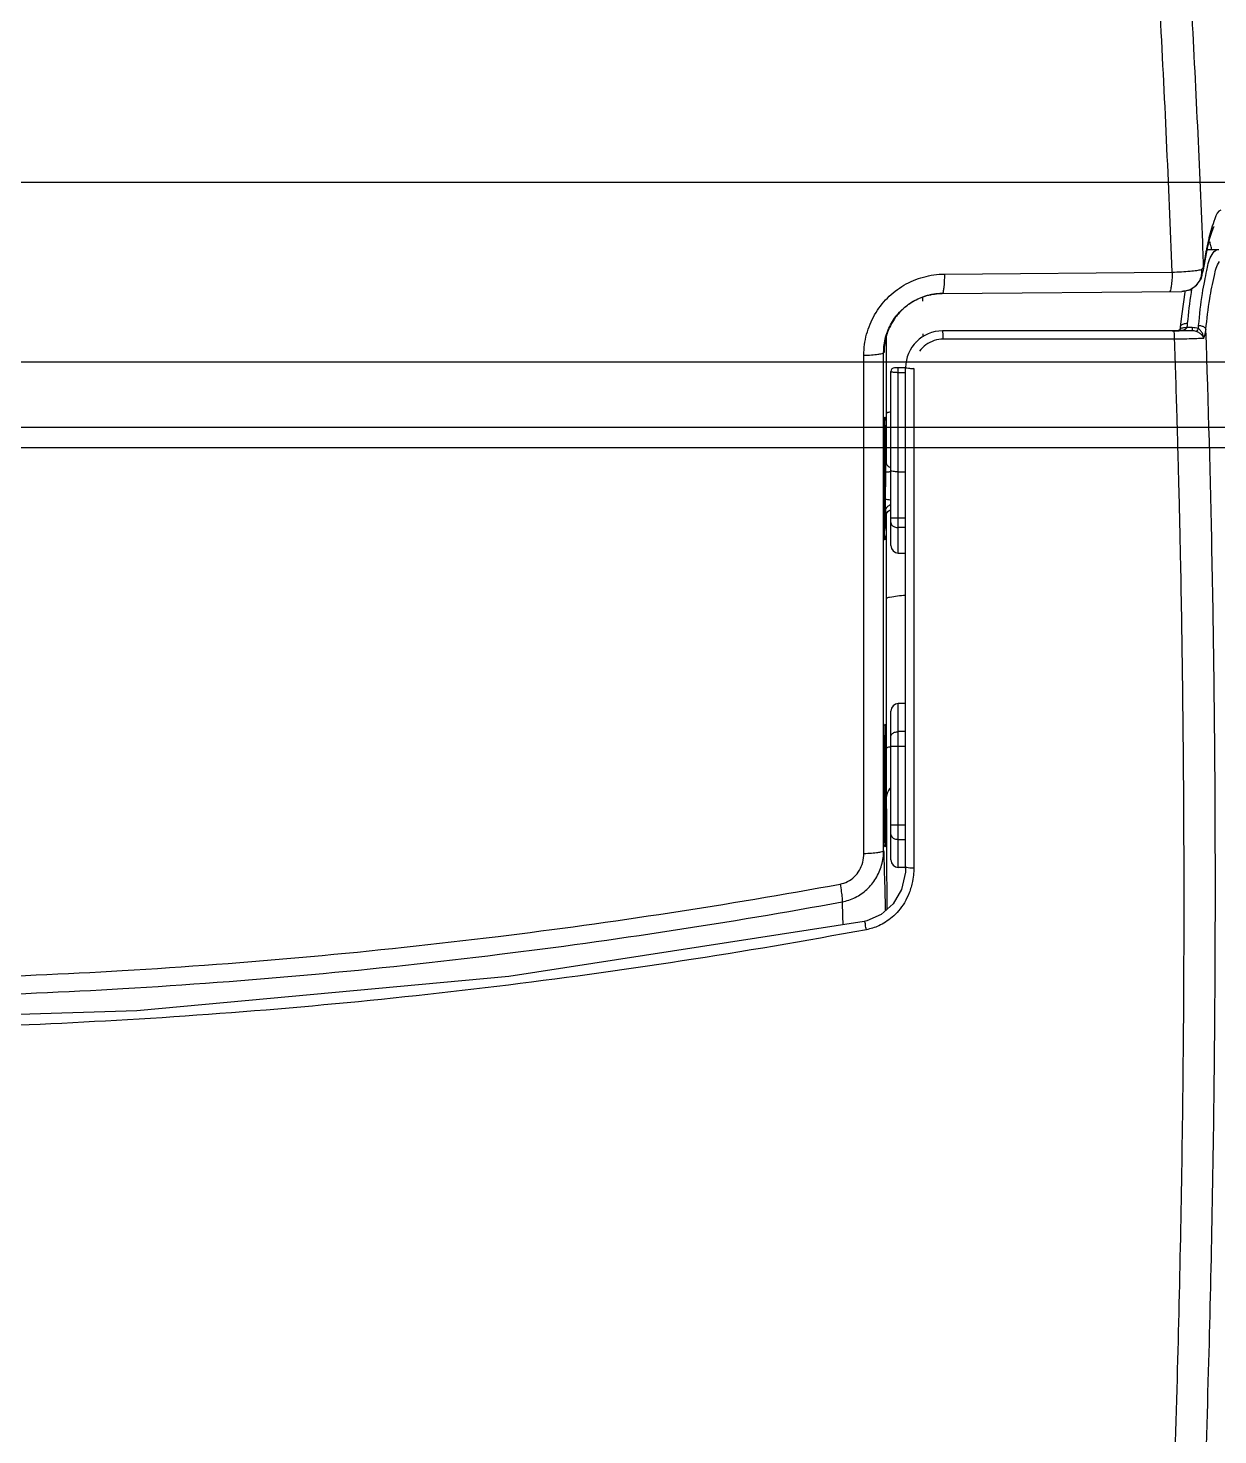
# Model space of a CAD drawing. Header units: millimetres. Extents: x 238075 to 303070, y -258150 to -205841.
# Drawn here: x 249796.6 to 249958, y -239091 to -238900.3 of the extents above; entities that cross this region are included whole.
import ezdxf

# ---------------------------------------------------------------- set-up
doc = ezdxf.new("R2010")
doc.units = ezdxf.units.MM
doc.header["$LTSCALE"] = 200
for name, color, linetype in [('L4', 4, 'Continuous'), ('아파트', 253, 'Continuous'), ('헤드반경1', 1, 'Continuous')]:
    doc.layers.add(name, color=color, linetype=linetype)

# ---------------------------------------------------------------- blocks, each defined once
blk = doc.blocks.new('A$C221D5E5E')
at = {"layer": '헤드반경1'}
blk.add_circle((0, 0), 2600, dxfattribs=at)

msp = doc.modelspace()

# ---------------------------------------------------------------- linework, layer by layer
at = {"layer": 'L4'}
for p, q in [((249981.14, -238921.22), (249567.64, -238921.22)), ((249957.2, -238927.78), (249957.43, -238927.23)), ((249957.43, -238927.23), (249957.47, -238927.15)), ((249956.59, -238930.11), (249956.91, -238928.75)), ((249956.91, -238928.75), (249957.2, -238927.78)), ((249956.26, -238931.81), (249956.59, -238930.11)), ((249957.87, -238930.33), (249956.54, -238930.33)), ((249958.11, -238930.35), (249957.84, -238930.33)), ((249957.85, -238930.33), (249957.87, -238930.33)), ((249920.9, -238933.62), (249951.79, -238933.35)), ((249955.61, -238934.44), (249956.06, -238933.06)), ((249956.06, -238933.06), (249956.26, -238931.81)), ((249956.06, -238933.06), (249956.06, -238932.56)), ((249954.22, -238935.73), (249955.1, -238935.14)), ((249955.1, -238935.14), (249955.61, -238934.44)), ((249920.59, -238936.25), (249953.12, -238935.96)), ((249953.51, -238936.09), (249953.09, -238939.01)), ((249953.12, -238935.96), (249954.22, -238935.73)), ((249953.56, -238935.87), (249953.51, -238936.09)), ((249953.09, -238939.01), (249952.89, -238940.78)), ((249952.88, -238940.86), (249952.82, -238941.19)), ((249952.89, -238940.78), (249952.88, -238940.86)), ((249954.5, -238940.88), (249953.78, -238940.88)), ((249954.5, -238940.88), (249954.5, -238941.32)), ((249917.03, -238942.85), (249917.06, -238942.83)), ((249917.06, -238942.83), (249917.08, -238942.8)), ((249954.5, -238941.32), (249920.64, -238941.32)), ((249952.12, -238942.44), (249920.75, -238942.44)), ((249951.89, -238941.31), (249951.78, -238941.31)), ((249951.78, -238941.31), (249951.79, -238941.31)), ((249952.29, -238941.3), (249951.89, -238941.31)), ((249952.61, -238941.27), (249952.29, -238941.3)), ((249952.81, -238941.23), (249952.61, -238941.27)), ((249952.82, -238941.23), (249952.81, -238941.23)), ((249952.82, -238941.22), (249952.82, -238941.23)), ((249952.83, -238941.22), (249952.82, -238941.22)), ((249952.82, -238941.22), (249953.2, -238941.23)), ((249912.72, -238944.24), (249912.66, -238944.24)), ((249912.72, -238944.16), (249912.72, -238944.24)), ((249916.37, -238943.71), (249916.37, -238943.72)), ((250126.17, -238945.57, 0), (249435.37, -238945.57, 0)), ((249915.64, -238946.32), (249914.14, -238946.32)), ((249914.64, -238971.44), (249914.64, -238946.32)), ((249915.64, -239014.16), (249915.64, -238946.32)), ((249913.64, -238970.44), (249913.64, -238946.82)), ((249915.64, -238946.99), (249914.64, -238946.99)), ((249912.75, -238954.88), (249912.76, -238954.08)), ((249912.76, -238954.08), (249912.77, -238953.72)), ((249912.77, -238953.52), (249912.78, -238953.37)), ((249912.77, -238953.72), (249912.77, -238953.52)), ((249912.78, -238953.2), (249912.79, -238953.16)), ((249912.78, -238953.25), (249912.78, -238953.2)), ((249912.78, -238953.3), (249912.78, -238953.25)), ((249912.78, -238953.37), (249912.78, -238953.3)), ((249912.79, -238953.13), (249912.79, -238953.11)), ((249912.79, -238953.16), (249912.79, -238953.13)), ((249435.37, -238954.37), (250126.17, -238954.37)), ((249912.74, -238956.38), (249912.75, -238954.88)), ((250126.17, -238957.17), (249435.37, -238957.17)), ((249912.72, -238959.56), (249912.74, -238956.38)), ((249912.72, -238963.79), (249912.72, -238959.56)), ((249912.91, -238958.87), (249912.91, -238958.97)), ((249914.64, -238960.43), (249915.64, -238960.43)), ((249912.73, -238966.7), (249912.72, -238963.79)), ((249913.24, -238965.83), (249913.43, -238965.67)), ((249913.43, -238965.67), (249913.66, -238965.57)), ((249912.74, -238968.08), (249912.73, -238966.7)), ((249912.97, -238966.37), (249913.01, -238966.21)), ((249912.97, -238966.43), (249912.97, -238966.37)), ((249912.97, -238966.43), (249912.97, -238966.43)), ((249913.01, -238966.21), (249913.1, -238966.01)), ((249913.1, -238966.01), (249913.24, -238965.83)), ((249913.64, -238966.67), (249915.64, -238966.67)), ((249912.75, -238968.71), (249912.74, -238968.08)), ((249912.75, -238969.06), (249912.75, -238968.71)), ((249912.76, -238969.24), (249912.75, -238969.06)), ((249912.76, -238969.37), (249912.76, -238969.24)), ((249912.76, -238969.43), (249912.76, -238969.37)), ((249912.76, -238969.48), (249912.76, -238969.43)), ((249912.77, -238969.52), (249912.76, -238969.48)), ((249912.77, -238969.55), (249912.77, -238969.52)), ((249912.77, -238969.57), (249912.77, -238969.55)), ((249912.77, -238969.58), (249912.77, -238969.57)), ((249915.64, -238967.98), (249914.64, -238967.98)), ((249914.64, -238971.44), (249915.64, -238971.44)), ((249915.64, -238991.86), (249914.64, -238991.86)), ((249914.64, -239014.06), (249914.64, -238991.86)), ((249913.64, -239013.06), (249913.64, -238992.86)), ((249912.84, -238996.51), (249912.85, -238995.71)), ((249912.85, -238995.71), (249912.86, -238995.34)), ((249912.86, -238995.34), (249912.87, -238995.15)), ((249912.87, -238994.87), (249912.88, -238994.82)), ((249912.87, -238994.93), (249912.87, -238994.87)), ((249912.87, -238994.99), (249912.87, -238994.93)), ((249912.87, -238995.15), (249912.87, -238994.99)), ((249912.88, -238994.75), (249912.88, -238994.73)), ((249912.88, -238994.78), (249912.88, -238994.75)), ((249912.88, -238994.82), (249912.88, -238994.78)), ((249915.64, -238995.66), (249914.64, -238995.66)), ((249912.81, -239001.18), (249912.83, -238998.01)), ((249912.83, -238998.01), (249912.84, -238996.51)), ((249913.64, -238997.63), (249915.64, -238997.63)), ((249912.81, -239005.42), (249912.81, -239001.18)), ((249912.82, -239008.33), (249912.81, -239005.42)), ((249912.83, -239009.71), (249912.82, -239008.33)), ((249913.64, -239008.29), (249915.64, -239008.29)), ((249912.84, -239010.34), (249912.83, -239009.71)), ((249912.84, -239010.68), (249912.84, -239010.34)), ((249912.85, -239010.86), (249912.84, -239010.68)), ((249912.85, -239011), (249912.85, -239010.86)), ((249912.86, -239011.05), (249912.85, -239011)), ((249912.86, -239011.1), (249912.86, -239011.05)), ((249912.86, -239011.14), (249912.86, -239011.1)), ((249912.86, -239011.17), (249912.86, -239011.14)), ((249912.86, -239011.19), (249912.86, -239011.17)), ((249912.86, -239011.2), (249912.86, -239011.19)), ((249914.64, -239010.26), (249915.64, -239010.26)), ((249915.64, -239014.06), (249914.64, -239014.06)), ((249915.61, -239014.71), (249915.07, -239017.06)), ((249915.64, -239014.03), (249915.61, -239014.71)), ((249915.07, -239017.06), (249913.93, -239019.02)), ((249913.93, -239019.02), (249912.32, -239020.47)), ((249912.32, -239020.47), (249910.39, -239021.31)), ((249910.04, -239021.38), (249861.83, -239028.86)), ((249910.39, -239021.31), (249910.04, -239021.38)), ((249861.83, -239028.86), (249811.39, -239033.51)), ((249811.39, -239033.51), (249762.64, -239034.99))]:
    msp.add_line(p, q, dxfattribs=at)
for points in [[(249955.97, -238930.34), (249955.53, -238919.12), (249955.01, -238907.9), (249954.4, -238896.68)], [(249951.79, -238933.35), (249951.33, -238921.39), (249950.78, -238909.43), (249950.13, -238897.47)], [(249958.39, -238924.94), (249957.96, -238925.01), (249957.75, -238925.6), (249957.57, -238926.12)], [(249957.57, -238926.12), (249957.23, -238927.1), (249956.99, -238927.83), (249956.78, -238928.71)], [(249956.78, -238928.71), (249956.67, -238929.16), (249956.57, -238929.61), (249956.48, -238930.07)], [(249957.03, -238929.76), (249956.98, -238929.59), (249956.94, -238929.42), (249956.88, -238929.26)], [(249956.06, -238932.56), (249956.03, -238931.82), (249956, -238931.08), (249955.97, -238930.34)], [(249956.43, -238930.34), (249956.29, -238931.07), (249956.17, -238931.81), (249956.06, -238932.56)], [(249956.48, -238930.07), (249956.46, -238930.16), (249956.45, -238930.25), (249956.43, -238930.34)], [(249956.52, -238932.96), (249956.65, -238932.26), (249956.81, -238931.54), (249957.2, -238930.95)], [(249957.18, -238930.33), (249957.13, -238930.14), (249957.08, -238929.95), (249957.03, -238929.76)], [(249957.2, -238930.95), (249957.36, -238930.7), (249957.56, -238930.4), (249957.85, -238930.34)], [(249951.79, -238933.35), (249951.79, -238933.69), (249951.78, -238934.03), (249951.75, -238934.38)], [(249951.79, -238933.35), (249952.22, -238933.33), (249952.64, -238933.31), (249953.07, -238933.29)], [(249953.07, -238933.29), (249953.45, -238933.27), (249953.83, -238933.24), (249954.21, -238933.21)], [(249954.21, -238933.21), (249954.52, -238933.18), (249954.83, -238933.15), (249955.14, -238933.11)], [(249955.14, -238933.11), (249955.36, -238933.08), (249955.57, -238933.05), (249955.78, -238933)], [(249955.86, -238932.91), (249955.83, -238932.94), (249955.81, -238932.97), (249955.78, -238933)], [(249955.78, -238933), (249955.8, -238933.1), (249955.82, -238933.21), (249955.83, -238933.31)], [(249955.78, -238933), (249955.79, -238933.12), (249955.79, -238933.24), (249955.79, -238933.35)], [(249955.83, -238933.31), (249955.83, -238933.42), (249955.83, -238933.54), (249955.83, -238933.65)], [(249955.95, -238932.78), (249955.92, -238932.83), (249955.89, -238932.87), (249955.86, -238932.91)], [(249956.06, -238932.56), (249956.03, -238932.64), (249955.99, -238932.71), (249955.95, -238932.78)], [(249956.2, -238934.55), (249956.3, -238934.08), (249956.39, -238933.61), (249956.48, -238933.14)], [(249956.48, -238933.14), (249956.49, -238933.08), (249956.5, -238933.02), (249956.52, -238932.96)], [(249957.51, -238933.83), (249957.65, -238933.15), (249957.81, -238932.46), (249958.19, -238931.9)], [(249913.17, -238936.87), (249913.84, -238936.2), (249914.6, -238935.61), (249915.42, -238935.13)], [(249915.42, -238935.13), (249916.25, -238934.65), (249917.14, -238934.27), (249918.06, -238934.02)], [(249918.06, -238934.02), (249918.99, -238933.76), (249919.95, -238933.63), (249920.9, -238933.62)], [(249920.87, -238934.65), (249920.86, -238934.94), (249920.84, -238935.23), (249920.81, -238935.49)], [(249920.9, -238933.62), (249920.9, -238933.96), (249920.89, -238934.3), (249920.87, -238934.65)], [(249951.67, -238935.23), (249951.65, -238935.4), (249951.62, -238935.56), (249951.55, -238935.78)], [(249951.75, -238934.38), (249951.74, -238934.67), (249951.71, -238934.96), (249951.67, -238935.23)], [(249955.03, -238935.15), (249954.95, -238935.23), (249954.86, -238935.32), (249954.77, -238935.39)], [(249955.28, -238934.85), (249955.21, -238934.96), (249955.12, -238935.06), (249955.03, -238935.15)], [(249955.49, -238934.5), (249955.43, -238934.62), (249955.36, -238934.74), (249955.28, -238934.85)], [(249955.64, -238934.13), (249955.6, -238934.26), (249955.55, -238934.38), (249955.49, -238934.5)], [(249955.66, -238934.32), (249955.65, -238934.36), (249955.63, -238934.4), (249955.61, -238934.44)], [(249955.74, -238933.73), (249955.72, -238933.87), (249955.69, -238934), (249955.64, -238934.13)], [(249955.77, -238933.99), (249955.75, -238934.1), (249955.71, -238934.22), (249955.66, -238934.32)], [(249955.79, -238933.35), (249955.78, -238933.48), (249955.77, -238933.61), (249955.74, -238933.73)], [(249955.83, -238933.65), (249955.82, -238933.76), (249955.8, -238933.88), (249955.77, -238933.99)], [(249955.89, -238936.23), (249955.99, -238935.67), (249956.09, -238935.11), (249956.2, -238934.55)], [(249956.88, -238936.97), (249957.06, -238935.92), (249957.27, -238934.89), (249957.51, -238933.83)], [(249911.44, -238939.13), (249911.92, -238938.31), (249912.5, -238937.55), (249913.17, -238936.87)], [(249916.62, -238937.34), (249917.21, -238936.99), (249917.86, -238936.72), (249918.53, -238936.53)], [(249918.29, -238936.62), (249917.82, -238936.77), (249917.36, -238936.96), (249916.93, -238937.19)], [(249917.98, -238937.31), (249917.98, -238937.12), (249917.98, -238936.94), (249917.98, -238936.75)], [(249918.83, -238936.47), (249918.65, -238936.51), (249918.47, -238936.56), (249918.29, -238936.62)], [(249918.53, -238936.53), (249919.2, -238936.35), (249919.9, -238936.25), (249920.59, -238936.25)], [(249919.48, -238936.34), (249919.26, -238936.37), (249919.04, -238936.42), (249918.83, -238936.47)], [(249920.53, -238936.25), (249920.18, -238936.26), (249919.83, -238936.29), (249919.48, -238936.34)], [(249920.64, -238936.25), (249920.6, -238936.25), (249920.57, -238936.25), (249920.53, -238936.25)], [(249920.71, -238936.05), (249920.69, -238936.14), (249920.67, -238936.25), (249920.59, -238936.25)], [(249920.81, -238935.49), (249920.78, -238935.67), (249920.76, -238935.82), (249920.71, -238936.05)], [(249951.55, -238935.78), (249951.53, -238935.88), (249951.49, -238935.98), (249951.41, -238935.98)], [(249953.52, -238935.93), (249953.39, -238935.95), (249953.25, -238935.96), (249953.12, -238935.96)], [(249953.88, -238935.85), (249953.76, -238935.88), (249953.64, -238935.91), (249953.52, -238935.93)], [(249954.2, -238935.73), (249954.1, -238935.78), (249953.99, -238935.82), (249953.88, -238935.85)], [(249953.89, -238940.29), (249954.02, -238938.9), (249954.16, -238937.5), (249954.39, -238936.12)], [(249954.49, -238935.58), (249954.4, -238935.64), (249954.3, -238935.69), (249954.2, -238935.73)], [(249954.39, -238936.12), (249954.4, -238936.09), (249954.4, -238936.06), (249954.41, -238936.03)], [(249954.41, -238936.03), (249954.44, -238935.86), (249954.47, -238935.7), (249954.5, -238935.54)], [(249954.77, -238935.39), (249954.68, -238935.46), (249954.59, -238935.52), (249954.49, -238935.58)], [(249955.38, -238940.57), (249955.52, -238939.12), (249955.66, -238937.67), (249955.89, -238936.23)], [(249956.37, -238941.13), (249956.51, -238939.74), (249956.66, -238938.35), (249956.88, -238936.97)], [(249913.73, -238940.25), (249914.07, -238939.65), (249914.49, -238939.1), (249914.98, -238938.61)], [(249914.63, -238939.04), (249914.58, -238939.09), (249914.54, -238939.15), (249914.49, -238939.2)], [(249915.42, -238938.24), (249915.13, -238938.49), (249914.87, -238938.76), (249914.63, -238939.04)], [(249914.98, -238938.61), (249915.11, -238938.47), (249915.25, -238938.34), (249915.4, -238938.22)], [(249915.4, -238938.22), (249915.6, -238938.04), (249915.82, -238937.87), (249916.04, -238937.71)], [(249915.64, -238938.05), (249915.56, -238938.11), (249915.49, -238938.18), (249915.42, -238938.24)], [(249916.06, -238937.73), (249915.91, -238937.83), (249915.77, -238937.94), (249915.64, -238938.05)], [(249916.04, -238937.71), (249916.23, -238937.58), (249916.42, -238937.46), (249916.62, -238937.34)], [(249916.85, -238937.23), (249916.58, -238937.38), (249916.31, -238937.55), (249916.06, -238937.73)], [(249916.93, -238937.19), (249916.9, -238937.21), (249916.88, -238937.22), (249916.85, -238937.23)], [(249910.35, -238941.77), (249910.6, -238940.85), (249910.97, -238939.96), (249911.44, -238939.13)], [(249912.93, -238942.17), (249913.11, -238941.5), (249913.38, -238940.85), (249913.73, -238940.25)], [(249913.57, -238940.64), (249913.29, -238941.18), (249913.08, -238941.75), (249912.94, -238942.34)], [(249914.28, -238939.48), (249914.01, -238939.84), (249913.77, -238940.23), (249913.57, -238940.64)], [(249914.49, -238939.2), (249914.42, -238939.29), (249914.35, -238939.39), (249914.28, -238939.48)], [(249952.86, -238941.1), (249952.93, -238940.98), (249953.08, -238940.92), (249953.22, -238940.89)], [(249952.9, -238940.78), (249952.91, -238940.71), (249952.94, -238940.63), (249952.99, -238940.57)], [(249952.99, -238940.57), (249953.07, -238940.46), (249953.22, -238940.39), (249953.35, -238940.35)], [(249953.22, -238940.89), (249953.4, -238940.85), (249953.6, -238940.85), (249953.78, -238940.88)], [(249953.35, -238940.35), (249953.53, -238940.3), (249953.71, -238940.28), (249953.89, -238940.29)], [(249953.54, -238941.12), (249953.61, -238941.08), (249953.68, -238941.03), (249953.73, -238940.97)], [(249953.73, -238940.97), (249953.75, -238940.94), (249953.77, -238940.91), (249953.78, -238940.88)], [(249953.78, -238940.88), (249953.81, -238940.79), (249953.83, -238940.69), (249953.85, -238940.59)], [(249953.85, -238940.59), (249953.87, -238940.49), (249953.88, -238940.39), (249953.89, -238940.29)], [(249954.93, -238940.91), (249954.78, -238940.89), (249954.64, -238940.88), (249954.5, -238940.88)], [(249955.32, -238941.01), (249955.2, -238940.96), (249955.06, -238940.93), (249954.93, -238940.91)], [(249955.32, -238941.01), (249955.34, -238940.94), (249955.35, -238940.86), (249955.36, -238940.79)], [(249955.36, -238940.79), (249955.37, -238940.71), (249955.37, -238940.64), (249955.38, -238940.57)], [(249955.38, -238940.57), (249955.54, -238940.58), (249955.69, -238940.61), (249955.84, -238940.66)], [(249955.84, -238940.66), (249955.97, -238940.71), (249956.09, -238940.77), (249956.2, -238940.87)], [(249956.2, -238940.87), (249956.28, -238940.94), (249956.35, -238941.03), (249956.37, -238941.13)], [(249909.98, -238944.62), (249909.97, -238943.66), (249910.1, -238942.7), (249910.35, -238941.77)], [(249912.66, -238944.24), (249912.66, -238943.54), (249912.75, -238942.84), (249912.93, -238942.17)], [(249912.94, -238942.34), (249912.79, -238942.96), (249912.72, -238943.6), (249912.72, -238944.24)], [(249913.05, -238944), (249913.04, -238943.36), (249913.04, -238942.72), (249913.04, -238942.08)], [(249920.64, -238941.32), (249917.88, -238941.32), (249915.64, -238943.55), (249915.64, -238946.32)], [(249918, -238942.12), (249918, -238941.99), (249918, -238941.86), (249918, -238941.74)], [(249919.51, -238942.64), (249919.12, -238942.77), (249918.73, -238942.96), (249918.4, -238943.21)], [(249920.75, -238942.44), (249920.33, -238942.44), (249919.91, -238942.51), (249919.51, -238942.64)], [(249920.7, -238941.47), (249920.7, -238941.4), (249920.69, -238941.32), (249920.64, -238941.32)], [(249920.74, -238941.89), (249920.73, -238941.76), (249920.71, -238941.65), (249920.7, -238941.47)], [(249920.75, -238942.44), (249920.75, -238942.26), (249920.76, -238942.06), (249920.74, -238941.89)], [(249951.79, -238941.32), (249951.88, -238941.31), (249951.96, -238941.31), (249952.05, -238941.31)], [(249952.06, -238941.47), (249952.05, -238941.41), (249952.04, -238941.32), (249951.99, -238941.32)], [(249952.05, -238941.31), (249952.13, -238941.31), (249952.22, -238941.31), (249952.3, -238941.31)], [(249952.11, -238941.89), (249952.1, -238941.75), (249952.07, -238941.61), (249952.06, -238941.47)], [(249952.12, -238942.44), (249952.12, -238942.26), (249952.13, -238942.07), (249952.11, -238941.89)], [(249952.84, -238942.43), (249952.6, -238942.44), (249952.36, -238942.44), (249952.12, -238942.44)], [(249952.45, -238952.8), (249952.35, -238949.35), (249952.24, -238945.89), (249952.12, -238942.44)], [(249952.3, -238941.31), (249952.37, -238941.31), (249952.45, -238941.3), (249952.53, -238941.3)], [(249952.53, -238941.3), (249952.6, -238941.3), (249952.68, -238941.29), (249952.75, -238941.29)], [(249952.75, -238941.29), (249952.82, -238941.28), (249952.9, -238941.28), (249952.97, -238941.27)], [(249952.82, -238941.2), (249952.83, -238941.16), (249952.84, -238941.13), (249952.86, -238941.1)], [(249953.77, -238942.42), (249953.46, -238942.42), (249953.15, -238942.43), (249952.84, -238942.43)], [(249952.97, -238941.27), (249953.05, -238941.26), (249953.12, -238941.25), (249953.2, -238941.23)], [(249953.2, -238941.23), (249953.26, -238941.22), (249953.33, -238941.2), (249953.39, -238941.18)], [(249953.39, -238941.18), (249953.44, -238941.16), (249953.49, -238941.14), (249953.54, -238941.12)], [(249955.14, -238942.38), (249954.68, -238942.4), (249954.23, -238942.41), (249953.77, -238942.42)], [(249954.79, -238941.33), (249954.69, -238941.32), (249954.59, -238941.32), (249954.5, -238941.32)], [(249955.03, -238941.38), (249954.95, -238941.36), (249954.87, -238941.34), (249954.79, -238941.33)], [(249955.22, -238941.19), (249955.17, -238941.27), (249955.11, -238941.35), (249955.03, -238941.38)], [(249955.29, -238941.49), (249955.21, -238941.44), (249955.12, -238941.41), (249955.03, -238941.38)], [(249956.08, -238942.34), (249955.77, -238942.36), (249955.45, -238942.37), (249955.14, -238942.38)], [(249955.32, -238941.01), (249955.29, -238941.07), (249955.26, -238941.13), (249955.22, -238941.19)], [(249955.5, -238941.61), (249955.44, -238941.57), (249955.36, -238941.52), (249955.29, -238941.49)], [(249955.53, -238941.17), (249955.47, -238941.11), (249955.4, -238941.06), (249955.32, -238941.01)], [(249955.68, -238941.75), (249955.62, -238941.7), (249955.57, -238941.66), (249955.5, -238941.61)], [(249955.7, -238941.35), (249955.65, -238941.29), (249955.59, -238941.23), (249955.53, -238941.17)], [(249955.82, -238941.89), (249955.77, -238941.84), (249955.73, -238941.8), (249955.68, -238941.75)], [(249955.83, -238941.55), (249955.79, -238941.48), (249955.75, -238941.42), (249955.7, -238941.35)], [(249955.93, -238942.04), (249955.89, -238941.99), (249955.86, -238941.94), (249955.82, -238941.89)], [(249955.93, -238941.74), (249955.9, -238941.67), (249955.87, -238941.61), (249955.83, -238941.55)], [(249956, -238941.94), (249955.98, -238941.87), (249955.96, -238941.8), (249955.93, -238941.74)], [(249956.02, -238942.18), (249955.99, -238942.13), (249955.96, -238942.08), (249955.93, -238942.04)], [(249956.05, -238942.13), (249956.04, -238942.07), (249956.02, -238942), (249956, -238941.94)], [(249956.08, -238942.34), (249956.06, -238942.28), (249956.04, -238942.23), (249956.02, -238942.18)], [(249956.08, -238942.33), (249956.07, -238942.27), (249956.06, -238942.2), (249956.05, -238942.13)], [(249956.08, -238942.34), (249956.15, -238942.14), (249956.21, -238941.94), (249956.26, -238941.73)], [(249956.26, -238941.73), (249956.31, -238941.53), (249956.34, -238941.33), (249956.37, -238941.13)], [(249957.19, -238971.38), (249956.99, -238961.3), (249956.71, -238951.21), (249956.37, -238941.13)], [(249909.97, -238944.62), (249910.32, -238944.61), (249910.66, -238944.6), (249911.02, -238944.58)], [(249909.98, -238977.6), (249909.98, -238966.61), (249909.97, -238955.61), (249909.98, -238944.62)], [(249911.02, -238944.58), (249911.31, -238944.56), (249911.61, -238944.53), (249911.88, -238944.49)], [(249911.88, -238944.49), (249912.06, -238944.47), (249912.23, -238944.43), (249912.46, -238944.37)], [(249912.46, -238944.37), (249912.55, -238944.35), (249912.66, -238944.32), (249912.66, -238944.24)], [(249912.66, -238953.11), (249912.66, -238950.15), (249912.66, -238947.19), (249912.66, -238944.24)], [(249913.05, -238946.82), (249913.05, -238945.88), (249913.05, -238944.94), (249913.05, -238944)], [(249918.4, -238943.21), (249918.06, -238943.45), (249917.76, -238943.75), (249917.51, -238944.09)], [(249914.14, -238946.32), (249913.86, -238946.32), (249913.64, -238946.54), (249913.64, -238946.82)], [(249915.79, -238946.38), (249915.72, -238946.38), (249915.64, -238946.37), (249915.64, -238946.32)], [(249916.2, -238946.43), (249916.08, -238946.42), (249915.97, -238946.4), (249915.79, -238946.38)], [(249916.75, -238946.44), (249916.57, -238946.45), (249916.37, -238946.45), (249916.2, -238946.43)], [(249916.75, -238946.44), (249916.75, -238953.84), (249916.75, -238961.24), (249916.75, -238968.64)], [(249913.06, -238948.12), (249913.06, -238947.69), (249913.05, -238947.25), (249913.05, -238946.82)], [(249913.06, -238952.24), (249913.06, -238950.87), (249913.06, -238949.5), (249913.06, -238948.12)], [(249913.69, -238946.88), (249913.66, -238946.87), (249913.64, -238946.84), (249913.64, -238946.82)], [(249913.82, -238946.92), (249913.78, -238946.91), (249913.73, -238946.9), (249913.69, -238946.88)], [(249914.01, -238946.95), (249913.95, -238946.94), (249913.89, -238946.93), (249913.82, -238946.92)], [(249914.22, -238946.97), (249914.15, -238946.97), (249914.08, -238946.96), (249914.01, -238946.95)], [(249914.43, -238946.98), (249914.36, -238946.98), (249914.29, -238946.98), (249914.22, -238946.97)], [(249914.64, -238946.99), (249914.57, -238946.99), (249914.5, -238946.99), (249914.43, -238946.98)], [(249913.06, -238952.36), (249913.06, -238952.32), (249913.06, -238952.28), (249913.06, -238952.24)], [(249913.45, -238952.34), (249913.3, -238952.37), (249913.07, -238952.4), (249913.06, -238952.54)], [(249913.06, -238952.54), (249913.06, -238952.48), (249913.06, -238952.42), (249913.06, -238952.36)], [(249913.64, -238952.31), (249913.57, -238952.32), (249913.51, -238952.33), (249913.45, -238952.34)], [(249912.66, -238969.58), (249912.66, -238964.09), (249912.66, -238958.6), (249912.66, -238953.11)], [(249912.75, -238953.36), (249912.73, -238953.25), (249912.69, -238953.04), (249912.8, -238953.04)], [(249912.82, -238953.37), (249912.74, -238953.73), (249912.8, -238954.1), (249912.84, -238954.47)], [(249912.77, -238953.45), (249912.77, -238953.42), (249912.76, -238953.39), (249912.75, -238953.36)], [(249912.75, -238954.66), (249912.79, -238954.25), (249912.87, -238953.84), (249912.77, -238953.45)], [(249912.8, -238953.04), (249912.91, -238953.03), (249912.84, -238953.26), (249912.82, -238953.37)], [(249913.06, -238953.11), (249913.06, -238952.92), (249913.06, -238952.73), (249913.06, -238952.54)], [(249913.06, -238953.34), (249913.06, -238953.26), (249913.06, -238953.18), (249913.06, -238953.11)], [(249913.06, -238953.82), (249913.06, -238953.66), (249913.06, -238953.5), (249913.06, -238953.34)], [(249913.06, -238954.71), (249913.06, -238954.42), (249913.06, -238954.12), (249913.06, -238953.82)], [(249952.45, -238952.89), (249952.45, -238952.86), (249952.45, -238952.83), (249952.45, -238952.8)], [(249952.67, -238960.75), (249952.6, -238958.13), (249952.53, -238955.51), (249952.45, -238952.89)], [(249912.73, -238956.54), (249912.72, -238955.91), (249912.69, -238955.29), (249912.75, -238954.66)], [(249912.84, -238954.47), (249912.89, -238955.08), (249912.86, -238955.68), (249912.85, -238956.28)], [(249913.06, -238955.35), (249913.06, -238955.14), (249913.06, -238954.93), (249913.06, -238954.71)], [(249913.06, -238955.77), (249913.06, -238955.63), (249913.06, -238955.49), (249913.06, -238955.35)], [(249913.06, -238956.01), (249913.06, -238955.93), (249913.06, -238955.85), (249913.06, -238955.77)], [(249913.06, -238956.82), (249913.06, -238956.55), (249913.06, -238956.28), (249913.06, -238956.01)], [(249912.72, -238958.89), (249912.73, -238958.11), (249912.75, -238957.32), (249912.73, -238956.54)], [(249912.85, -238956.28), (249912.84, -238957.05), (249912.85, -238957.82), (249912.86, -238958.59)], [(249913.06, -238958.87), (249913.06, -238958.19), (249913.06, -238957.5), (249913.06, -238956.82)], [(249912.72, -238961.5), (249912.72, -238960.63), (249912.71, -238959.76), (249912.72, -238958.89)], [(249912.86, -238958.59), (249912.87, -238959.45), (249912.86, -238960.31), (249912.86, -238961.18)], [(249912.9, -238959.12), (249912.9, -238959.18), (249912.89, -238959.26), (249912.89, -238959.34)], [(249912.89, -238959.34), (249912.89, -238959.45), (249912.89, -238959.54), (249912.89, -238959.64)], [(249912.89, -238959.64), (249912.89, -238959.77), (249912.89, -238959.9), (249912.89, -238960.03)], [(249912.89, -238960.03), (249912.89, -238960.18), (249912.89, -238960.33), (249912.89, -238960.47)], [(249912.91, -238958.87), (249912.9, -238958.83), (249912.9, -238958.92), (249912.9, -238958.98)], [(249912.9, -238958.98), (249912.9, -238959.06), (249912.9, -238959.08), (249912.9, -238959.12)], [(249912.91, -238958.97), (249912.91, -238958.93), (249912.91, -238958.9), (249912.91, -238958.87)], [(249912.92, -238958.99), (249912.92, -238958.98), (249912.92, -238958.97), (249912.91, -238958.97)], [(249912.91, -238958.97), (249912.92, -238959.11), (249912.97, -238959.24), (249913.04, -238959.37)], [(249913.04, -238959.37), (249913.13, -238959.52), (249913.25, -238959.65), (249913.4, -238959.73)], [(249913.06, -238958.97), (249913.06, -238958.93), (249913.06, -238958.9), (249913.06, -238958.87)], [(249913.06, -238959.39), (249913.06, -238959.25), (249913.06, -238959.11), (249913.06, -238958.97)], [(249913.4, -238959.73), (249913.47, -238959.77), (249913.55, -238959.8), (249913.63, -238959.83)], [(249912.72, -238964.08), (249912.71, -238963.22), (249912.71, -238962.36), (249912.72, -238961.5)], [(249912.86, -238961.18), (249912.86, -238962.05), (249912.87, -238962.92), (249912.85, -238963.78)], [(249912.89, -238960.47), (249912.89, -238960.43), (249912.97, -238960.43), (249913.03, -238960.44)], [(249912.89, -238960.47), (249912.89, -238961.07), (249912.89, -238961.67), (249912.89, -238962.27)], [(249913.03, -238960.44), (249913.18, -238960.44), (249913.28, -238960.42), (249913.39, -238960.41)], [(249913.39, -238960.41), (249913.47, -238960.4), (249913.56, -238960.4), (249913.64, -238960.4)], [(249913.77, -238960.34), (249913.71, -238960.32), (249913.64, -238960.3), (249913.64, -238960.25)], [(249914.14, -238960.4), (249914.02, -238960.39), (249913.92, -238960.37), (249913.77, -238960.34)], [(249914.64, -238960.43), (249914.47, -238960.43), (249914.29, -238960.42), (249914.14, -238960.4)], [(249952.7, -238961.84), (249952.69, -238961.48), (249952.68, -238961.11), (249952.67, -238960.75)], [(249952.89, -238969.79), (249952.83, -238967.14), (249952.77, -238964.49), (249952.7, -238961.84)], [(249912.85, -238963.78), (249912.84, -238964.56), (249912.82, -238965.32), (249912.84, -238966.14)], [(249912.89, -238962.27), (249912.89, -238962.85), (249912.88, -238963.42), (249912.88, -238964)], [(249912.72, -238966.39), (249912.74, -238965.63), (249912.72, -238964.85), (249912.72, -238964.08)], [(249912.88, -238964), (249912.88, -238964.06), (249912.95, -238964.09), (249913.02, -238964.12)], [(249912.88, -238964), (249912.88, -238964.07), (249912.88, -238964.15), (249912.88, -238964.22)], [(249912.88, -238964.22), (249912.88, -238964.3), (249912.88, -238964.38), (249912.88, -238964.46)], [(249912.88, -238964.46), (249912.88, -238964.55), (249912.88, -238964.63), (249912.88, -238964.72)], [(249912.88, -238964.72), (249912.88, -238964.81), (249912.88, -238964.9), (249912.88, -238965)], [(249912.88, -238965), (249912.88, -238965.09), (249912.88, -238965.18), (249912.88, -238965.28)], [(249912.88, -238965.28), (249912.88, -238965.36), (249912.88, -238965.45), (249912.89, -238965.54)], [(249912.89, -238965.84), (249912.89, -238965.67), (249912.94, -238965.49), (249913.03, -238965.35)], [(249912.89, -238965.54), (249912.89, -238965.6), (249912.89, -238965.67), (249912.89, -238965.74)], [(249912.89, -238965.74), (249912.89, -238965.78), (249912.89, -238965.81), (249912.89, -238965.84)], [(249913.02, -238964.12), (249913.15, -238964.17), (249913.26, -238964.19), (249913.38, -238964.2)], [(249913.03, -238965.35), (249913.05, -238965.31), (249913.07, -238965.27), (249913.1, -238965.24)], [(249913.09, -238966.01), (249913.18, -238965.86), (249913.31, -238965.73), (249913.46, -238965.65)], [(249913.1, -238965.24), (249913.18, -238965.13), (249913.28, -238965.05), (249913.39, -238964.98)], [(249913.38, -238964.2), (249913.47, -238964.21), (249913.55, -238964.22), (249913.64, -238964.23)], [(249913.39, -238964.98), (249913.4, -238964.98), (249913.4, -238964.98), (249913.4, -238964.98)], [(249913.4, -238964.98), (249913.47, -238964.94), (249913.55, -238964.91), (249913.63, -238964.88)], [(249913.46, -238965.65), (249913.49, -238965.63), (249913.53, -238965.61), (249913.57, -238965.59)], [(249912.74, -238968.2), (249912.68, -238967.59), (249912.71, -238966.99), (249912.72, -238966.39)], [(249912.84, -238966.14), (249912.86, -238966.79), (249912.9, -238967.47), (249912.82, -238968.01)], [(249912.89, -238965.84), (249912.89, -238965.87), (249912.9, -238965.9), (249912.9, -238965.93)], [(249912.9, -238965.93), (249912.91, -238966.01), (249912.92, -238966.09), (249912.92, -238966.18)], [(249912.92, -238966.18), (249912.93, -238966.26), (249912.94, -238966.34), (249912.95, -238966.43)], [(249912.95, -238966.43), (249912.95, -238966.46), (249912.95, -238966.48), (249912.96, -238966.51)], [(249912.96, -238966.51), (249912.96, -238966.35), (249913, -238966.19), (249913.07, -238966.05)], [(249912.96, -238966.51), (249912.96, -238966.54), (249912.97, -238966.45), (249912.97, -238966.42)], [(249913.06, -238966.43), (249913.06, -238966.32), (249913.06, -238966.21), (249913.06, -238966.11)], [(249913.06, -238966.54), (249913.06, -238966.5), (249913.06, -238966.46), (249913.06, -238966.43)], [(249913.06, -238966.67), (249913.06, -238966.62), (249913.06, -238966.58), (249913.06, -238966.54)], [(249913.06, -238966.9), (249913.06, -238966.82), (249913.06, -238966.74), (249913.06, -238966.67)], [(249913.06, -238967.32), (249913.06, -238967.18), (249913.06, -238967.04), (249913.06, -238966.9)], [(249913.06, -238968.37), (249913.06, -238968.02), (249913.06, -238967.67), (249913.06, -238967.32)], [(249913.07, -238966.05), (249913.08, -238966.04), (249913.09, -238966.02), (249913.09, -238966.01)], [(249913.64, -238967.32), (249913.64, -238967.44), (249913.69, -238967.56), (249913.77, -238967.65)], [(249913.77, -238967.65), (249913.87, -238967.77), (249914, -238967.84), (249914.14, -238967.89)], [(249912.66, -238977.21), (249912.66, -238974.66), (249912.66, -238972.12), (249912.66, -238969.58)], [(249912.82, -238968.01), (249912.77, -238968.37), (249912.67, -238968.67), (249912.8, -238969.22)], [(249912.78, -238969.64), (249912.67, -238969.64), (249912.73, -238969.41), (249912.76, -238969.31)], [(249912.76, -238969.31), (249912.84, -238968.95), (249912.77, -238968.57), (249912.74, -238968.2)], [(249912.8, -238969.22), (249912.85, -238969.41), (249912.92, -238969.63), (249912.78, -238969.64)], [(249913.06, -238968.85), (249913.06, -238968.69), (249913.06, -238968.53), (249913.06, -238968.37)], [(249913.06, -238969.15), (249913.06, -238969.05), (249913.06, -238968.95), (249913.06, -238968.85)], [(249913.06, -238969.29), (249913.06, -238969.24), (249913.06, -238969.2), (249913.06, -238969.15)], [(249913.06, -238969.58), (249913.06, -238969.48), (249913.06, -238969.39), (249913.06, -238969.29)], [(249913.06, -238970.44), (249913.06, -238970.15), (249913.06, -238969.86), (249913.06, -238969.58)], [(249914.14, -238967.89), (249914.3, -238967.95), (249914.47, -238967.98), (249914.64, -238967.98)], [(249916.75, -238968.64), (249916.75, -238972), (249916.75, -238975.37), (249916.75, -238978.73)], [(249913.05, -238977.66), (249913.05, -238975.25), (249913.06, -238972.84), (249913.06, -238970.44)], [(249913.64, -238970.44), (249913.64, -238970.99), (249914.09, -238971.44), (249914.64, -238971.44)], [(249952.95, -238972.63), (249952.93, -238971.69), (249952.91, -238970.74), (249952.89, -238969.79)], [(249957.62, -239004.73), (249957.56, -238993.61), (249957.42, -238982.49), (249957.19, -238971.38)], [(249953.37, -239005.91), (249953.31, -238994.82), (249953.17, -238983.72), (249952.95, -238972.63)], [(249912.66, -239011.76), (249912.66, -239000.24), (249912.66, -238988.72), (249912.66, -238977.21)], [(249915.64, -238977.2), (249915.27, -238977.22), (249914.88, -238977.25), (249914.53, -238977.29)], [(249909.98, -239012.17), (249909.98, -239000.64), (249909.98, -238989.12), (249909.98, -238977.6)], [(249913.45, -238977.46), (249913.27, -238977.49), (249913.07, -238977.51), (249913.05, -238977.66)], [(249913.05, -238984.41), (249913.05, -238982.16), (249913.05, -238979.91), (249913.05, -238977.66)], [(249914.53, -238977.29), (249914.19, -238977.34), (249913.89, -238977.4), (249913.45, -238977.46)], [(249916.75, -238978.73), (249916.75, -238978.87), (249916.75, -238979), (249916.75, -238979.13)], [(249916.75, -238979.13), (249916.75, -238983.16), (249916.75, -238987.18), (249916.75, -238991.2)], [(249913.05, -238991.17), (249913.05, -238988.92), (249913.05, -238986.67), (249913.05, -238984.41)], [(249913.05, -238992.86), (249913.05, -238992.3), (249913.05, -238991.74), (249913.05, -238991.17)], [(249914.64, -238991.86), (249914.09, -238991.86), (249913.64, -238992.31), (249913.64, -238992.86)], [(249916.75, -238991.2), (249916.75, -238998.81), (249916.75, -239006.42), (249916.75, -239014.02)], [(249913.05, -238993.27), (249913.05, -238993.13), (249913.05, -238993), (249913.05, -238992.86)], [(249913.05, -238994.73), (249913.05, -238994.24), (249913.05, -238993.76), (249913.05, -238993.27)], [(249912.85, -238994.98), (249912.82, -238994.88), (249912.78, -238994.66), (249912.89, -238994.66)], [(249912.83, -238998.16), (249912.82, -238997.54), (249912.79, -238996.91), (249912.85, -238996.28)], [(249912.91, -238995), (249912.83, -238995.35), (249912.88, -238995.73), (249912.93, -238996.1)], [(249912.87, -238995.07), (249912.86, -238995.04), (249912.85, -238995.01), (249912.85, -238994.98)], [(249912.85, -238996.28), (249912.88, -238995.88), (249912.96, -238995.47), (249912.87, -238995.07)], [(249912.89, -238994.66), (249913, -238994.66), (249912.94, -238994.89), (249912.91, -238995)], [(249912.93, -238996.1), (249912.94, -238996.17), (249912.95, -238996.25), (249912.95, -238996.32)], [(249913.05, -238994.96), (249913.05, -238994.88), (249913.05, -238994.81), (249913.05, -238994.73)], [(249913.05, -238995.16), (249913.05, -238995.1), (249913.05, -238995.03), (249913.05, -238994.96)], [(249913.05, -238995.46), (249913.05, -238995.36), (249913.05, -238995.26), (249913.05, -238995.16)], [(249913.05, -238996.32), (249913.05, -238996.03), (249913.05, -238995.75), (249913.05, -238995.46)], [(249913.64, -238996.32), (249913.64, -238996.2), (249913.69, -238996.08), (249913.77, -238995.99)], [(249913.77, -238995.99), (249913.87, -238995.87), (249914, -238995.8), (249914.14, -238995.75)], [(249914.14, -238995.75), (249914.3, -238995.69), (249914.47, -238995.66), (249914.64, -238995.66)], [(249912.81, -239000.52), (249912.82, -238999.73), (249912.84, -238998.94), (249912.83, -238998.16)], [(249912.94, -238997.9), (249912.92, -238998.67), (249912.94, -238999.44), (249912.95, -239000.22)], [(249912.95, -238996.32), (249913, -238996.85), (249912.96, -238997.38), (249912.94, -238997.9)], [(249913.05, -238997.63), (249913.05, -238997.19), (249913.05, -238996.76), (249913.05, -238996.32)], [(249913.05, -238997.75), (249913.05, -238997.71), (249913.05, -238997.67), (249913.05, -238997.63)], [(249913.44, -238997.74), (249913.28, -238997.76), (249913.06, -238997.79), (249913.05, -238997.93)], [(249913.05, -238997.93), (249913.05, -238997.87), (249913.05, -238997.81), (249913.05, -238997.75)], [(249913.05, -239000.21), (249913.05, -238999.45), (249913.05, -238998.69), (249913.05, -238997.93)], [(249913.64, -238997.71), (249913.57, -238997.72), (249913.51, -238997.73), (249913.44, -238997.74)], [(249912.81, -239003.12), (249912.81, -239002.25), (249912.81, -239001.39), (249912.81, -239000.52)], [(249912.95, -239000.22), (249912.96, -239001.08), (249912.95, -239001.94), (249912.95, -239002.8)], [(249913.05, -239002.39), (249913.05, -239001.66), (249913.05, -239000.94), (249913.05, -239000.21)], [(249912.81, -239005.71), (249912.8, -239004.85), (249912.81, -239003.98), (249912.81, -239003.12)], [(249912.95, -239002.8), (249912.95, -239003.67), (249912.96, -239004.54), (249912.95, -239005.41)], [(249913.06, -239004.44), (249913.06, -239003.75), (249913.06, -239003.07), (249913.05, -239002.39)], [(249913.45, -239003.42), (249913.23, -239003.71), (249913.07, -239004.07), (249913.06, -239004.44)], [(249913.6, -239003.24), (249913.55, -239003.3), (249913.5, -239003.35), (249913.45, -239003.42)], [(249912.82, -239008.02), (249912.83, -239007.25), (249912.82, -239006.48), (249912.81, -239005.71)], [(249912.95, -239005.41), (249912.94, -239006.19), (249912.91, -239006.98), (249912.93, -239007.76)], [(249913.08, -239008.18), (249913.07, -239006.93), (249913.07, -239005.68), (249913.06, -239004.44)], [(249957.52, -239041.58), (249957.65, -239029.29), (249957.68, -239017.01), (249957.62, -239004.73)], [(249953.28, -239042.67), (249953.41, -239030.41), (249953.44, -239018.16), (249953.37, -239005.91)], [(249912.83, -239009.83), (249912.78, -239009.22), (249912.81, -239008.62), (249912.82, -239008.02)], [(249912.92, -239009.64), (249912.86, -239010.04), (249912.8, -239010.45), (249912.89, -239010.85)], [(249912.93, -239007.76), (249912.95, -239008.39), (249913, -239009.02), (249912.92, -239009.64)], [(249913.08, -239008.29), (249913.08, -239008.26), (249913.08, -239008.22), (249913.08, -239008.18)], [(249913.08, -239009.61), (249913.08, -239009.17), (249913.08, -239008.73), (249913.08, -239008.29)], [(249913.09, -239010.76), (249913.09, -239010.38), (249913.08, -239009.99), (249913.08, -239009.61)], [(249913.64, -239009.61), (249913.64, -239009.73), (249913.69, -239009.84), (249913.77, -239009.94)], [(249912.87, -239011.26), (249912.76, -239011.27), (249912.82, -239011.04), (249912.85, -239010.93)], [(249912.85, -239010.93), (249912.93, -239010.57), (249912.87, -239010.2), (249912.83, -239009.83)], [(249912.89, -239010.85), (249912.93, -239010.98), (249913.01, -239011.26), (249912.87, -239011.26)], [(249913.09, -239010.96), (249913.09, -239010.89), (249913.09, -239010.83), (249913.09, -239010.76)], [(249913.09, -239011.2), (249913.09, -239011.12), (249913.09, -239011.04), (249913.09, -239010.96)], [(249913.1, -239012.66), (249913.09, -239012.17), (249913.09, -239011.69), (249913.09, -239011.2)], [(249913.77, -239009.94), (249913.87, -239010.05), (249914, -239010.13), (249914.14, -239010.18)], [(249914.14, -239010.18), (249914.3, -239010.24), (249914.47, -239010.26), (249914.64, -239010.26)], [(249909.37, -239014.45), (249909.57, -239014.11), (249909.72, -239013.75), (249909.82, -239013.37)], [(249909.82, -239013.37), (249909.92, -239012.97), (249909.98, -239012.57), (249909.98, -239012.17)], [(249909.98, -239012.17), (249910.32, -239012.16), (249910.67, -239012.15), (249911.02, -239012.12)], [(249911.02, -239012.12), (249911.31, -239012.1), (249911.61, -239012.08), (249911.88, -239012.03)], [(249911.88, -239012.03), (249912.06, -239012.01), (249912.23, -239011.97), (249912.46, -239011.91)], [(249912.39, -239013.75), (249912.57, -239013.1), (249912.66, -239012.43), (249912.66, -239011.76)], [(249912.46, -239011.91), (249912.55, -239011.88), (249912.66, -239011.84), (249912.66, -239011.76)], [(249912.66, -239011.76), (249912.67, -239012.07), (249912.68, -239012.37), (249912.69, -239012.68)], [(249912.69, -239012.68), (249912.69, -239012.82), (249912.69, -239012.95), (249912.7, -239013.09)], [(249912.7, -239013.09), (249912.74, -239014.7), (249912.79, -239016.32), (249912.83, -239017.93)], [(249913.1, -239013.06), (249913.1, -239012.93), (249913.1, -239012.79), (249913.1, -239012.66)], [(249913.13, -239019.74), (249913.12, -239017.52), (249913.11, -239015.29), (249913.1, -239013.06)], [(249913.64, -239013.06), (249913.64, -239013.61), (249914.09, -239014.06), (249914.64, -239014.06)], [(249907.78, -239015.98), (249908.1, -239015.81), (249908.41, -239015.59), (249908.67, -239015.34)], [(249908.67, -239015.34), (249908.94, -239015.08), (249909.18, -239014.78), (249909.37, -239014.45)], [(249911.6, -239015.56), (249911.94, -239014.99), (249912.21, -239014.38), (249912.39, -239013.75)], [(249915.79, -239014.1), (249915.73, -239014.09), (249915.64, -239014.08), (249915.64, -239014.02)], [(249916.2, -239014.15), (249916.06, -239014.14), (249915.93, -239014.11), (249915.79, -239014.1)], [(249916.75, -239014.16), (249916.57, -239014.16), (249916.38, -239014.16), (249916.2, -239014.15)], [(249916.72, -239014.84), (249916.7, -239015.21), (249916.65, -239015.59), (249916.58, -239015.96)], [(249916.75, -239014.16), (249916.75, -239014.39), (249916.74, -239014.61), (249916.72, -239014.84)], [(249916.75, -239014.02), (249916.75, -239014.07), (249916.75, -239014.12), (249916.75, -239014.16)], [(249860.36, -239023.42), (249875.89, -239021.51), (249891.37, -239019.15), (249906.76, -239016.33)], [(249906.76, -239016.33), (249907.11, -239016.26), (249907.46, -239016.14), (249907.78, -239015.98)], [(249906.76, -239016.33), (249906.82, -239016.67), (249906.87, -239017.02), (249906.92, -239017.37)], [(249908.82, -239018.13), (249909.38, -239017.84), (249909.91, -239017.48), (249910.38, -239017.05)], [(249910.38, -239017.05), (249910.85, -239016.61), (249911.26, -239016.11), (249911.6, -239015.56)], [(249916.58, -239015.96), (249916.47, -239016.49), (249916.32, -239017.02), (249916.12, -239017.52)], [(249860.55, -239025.85), (249876.11, -239023.93), (249891.62, -239021.56), (249907.04, -239018.73)], [(249906.92, -239017.37), (249906.96, -239017.65), (249906.99, -239017.93), (249907.02, -239018.21)], [(249907.02, -239018.21), (249907.03, -239018.38), (249907.05, -239018.55), (249907.03, -239018.73)], [(249907.04, -239018.73), (249907.65, -239018.61), (249908.25, -239018.41), (249908.82, -239018.13)], [(249907.04, -239018.73), (249907.06, -239019.76), (249907.09, -239020.8), (249907.12, -239021.84)], [(249912.83, -239017.93), (249912.85, -239018.61), (249912.87, -239019.28), (249912.89, -239019.96)], [(249915.47, -239018.85), (249915.24, -239019.24), (249914.97, -239019.61), (249914.68, -239019.95)], [(249916.12, -239017.52), (249915.94, -239017.98), (249915.72, -239018.43), (249915.47, -239018.85)], [(249913.82, -239020.82), (249913.53, -239021.06), (249913.23, -239021.29), (249912.92, -239021.48)], [(249914.68, -239019.95), (249914.42, -239020.26), (249914.13, -239020.55), (249913.82, -239020.82)], [(249910.32, -239022.51), (249893.7, -239025.6), (249876.98, -239028.17), (249860.2, -239030.21)], [(249910.2, -239021.87), (249910.18, -239021.67), (249910.2, -239021.41), (249910.03, -239021.39)], [(249910.32, -239022.51), (249910.29, -239022.29), (249910.21, -239022.13), (249910.2, -239021.87)], [(249911.15, -239022.3), (249910.88, -239022.39), (249910.6, -239022.45), (249910.32, -239022.51)], [(249912.02, -239021.97), (249911.73, -239022.1), (249911.44, -239022.21), (249911.15, -239022.3)], [(249912.92, -239021.48), (249912.63, -239021.67), (249912.33, -239021.83), (249912.02, -239021.97)], [(249809.4, -239028.05), (249826.43, -239027.05), (249843.43, -239025.51), (249860.36, -239023.42)], [(249809.49, -239030.49), (249826.55, -239029.49), (249843.59, -239027.95), (249860.55, -239025.85)], [(249762.64, -239029.41), (249778.23, -239029.41), (249793.83, -239028.96), (249809.4, -239028.05)], [(249762.64, -239031.87), (249778.26, -239031.87), (249793.89, -239031.41), (249809.49, -239030.49)], [(249860.2, -239030.21), (249843.55, -239032.24), (249826.84, -239033.75), (249810.1, -239034.73)], [(249810.1, -239034.73), (249794.3, -239035.67), (249778.46, -239036.13), (249762.64, -239036.13)], [(249956.73, -239082.43), (249957.11, -239068.81), (249957.37, -239055.2), (249957.52, -239041.58)], [(249952.5, -239083.41), (249952.87, -239069.83), (249953.13, -239056.25), (249953.28, -239042.67)], [(249950.82, -239129.21), (249951.51, -239113.95), (249952.08, -239098.68), (249952.5, -239083.41)], [(249955.03, -239128.37), (249955.73, -239113.06), (249956.3, -239097.75), (249956.73, -239082.43)]]:
    msp.add_open_spline(points, degree=3, dxfattribs=at)
at = {"layer": '아파트'}
msp.add_circle((263075.37, -230841.08, 54985.43), 25000, dxfattribs=at)

# ---------------------------------------------------------------- block references
at = {"layer": '헤드반경1', "rotation": 331.1402425143963}
msp.add_blockref('A$C221D5E5E', (250768.81, -237127.39, 54985.43), dxfattribs=at)

doc.saveas('drawing.dxf')
